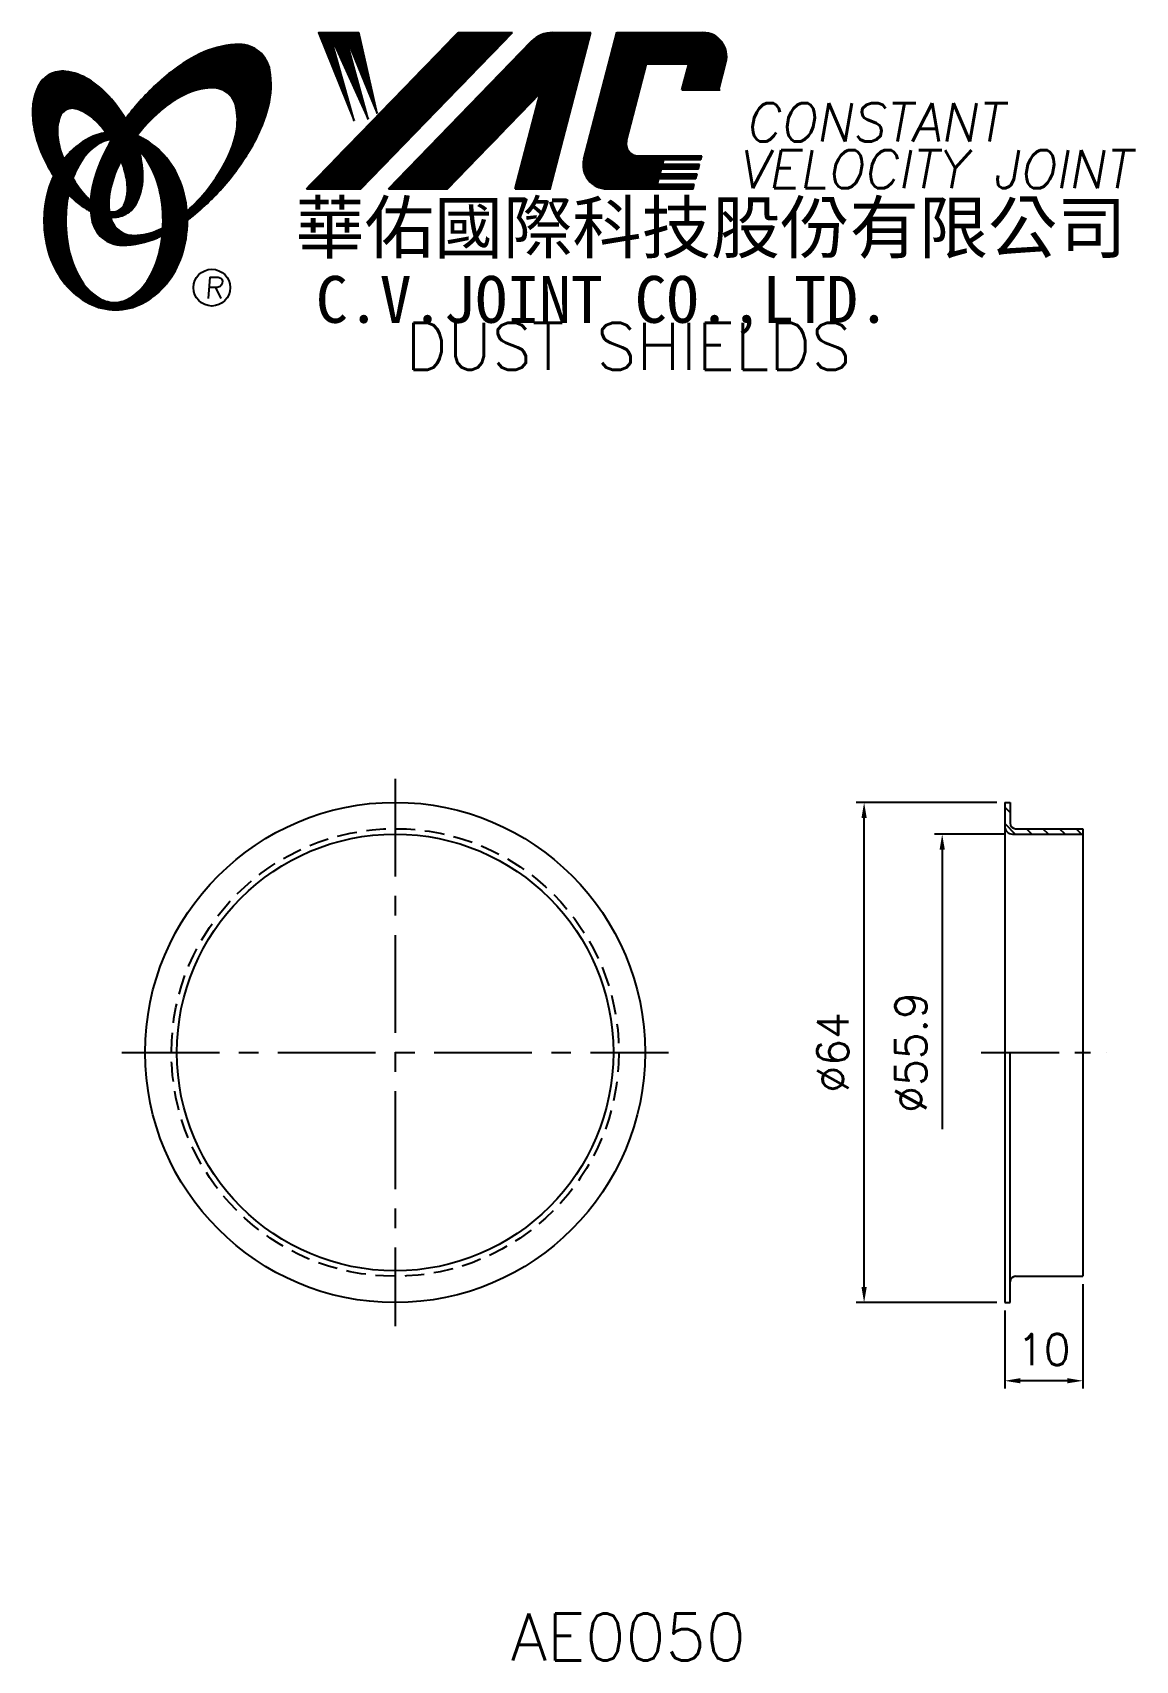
# Model space of a CAD drawing. Extents: x 104 to 245, y -6 to 203.
import ezdxf
from ezdxf.enums import TextEntityAlignment as Align

# ---------------------------------------------------------------- set-up
doc = ezdxf.new("R2010")
doc.units = 0
doc.header["$LTSCALE"] = 10
doc.header["$MEASUREMENT"] = 0
doc.linetypes.add('CENTER', pattern=[2, 1.25, -0.25, 0.25, -0.25])
doc.linetypes.add('HIDDEN', pattern=[0.375, 0.25, -0.125])
doc.layers.get('0').update_dxf_attribs({"linetype": 'CONTINUOUS'})
doc.layers.get('DEFPOINTS').update_dxf_attribs({"linetype": 'CONTINUOUS'})
doc.layers.add('4', color=4, linetype='CONTINUOUS')
doc.styles.add('CHINA', font='KAIU.TTF')
doc.styles.add('ITALICC', font='simplex.shx')
doc.dimstyles.new('STANDARD$0', dxfattribs={"dimtxt": 4, "dimasz": 2, "dimexe": 1, "dimexo": 1, "dimgap": 2, "dimtad": 1, "dimdec": 4, "dimzin": 10, "dimtxsty": 'ITALICC', "dimcen": 2, "dimclrd": 5, "dimclre": 5, "dimclrt": 18, "dimaunit": 1, "dimazin": 3, "dimtp": 0.1, "dimtfac": 0.7, "dimtdec": 4, "dimtmove": 0, "dimatfit": 3, "dimtolj": 1, "dimtzin": 10})
pattern_1 = [(45, (4.817636, -4.772303), (-0.00883883476, 0.00883883476), [])]
pattern_2 = [(45, (173.408181, -41.076713), (-0.00727476112, 0.00727476112), [])]

# ---------------------------------------------------------------- blocks, each defined once
blk = doc.blocks.new('*D14')
at = {"color": 5, "linetype": 'BYBLOCK'}
for p, q in [((227.29, 104.16), (209.29, 104.16)), ((210.29, 42.16), (210.29, 102.16)), ((227.29, 40.16), (209.29, 40.16))]:
    blk.add_line(p, q, dxfattribs=at)
for points in [[(209.95, 102.16), (210.62, 102.16), (210.29, 104.16)], [(209.95, 42.16), (210.62, 42.16), (210.29, 40.16)]]:
    blk.add_solid(points, dxfattribs=at)
at = {"layer": 'DEFPOINTS', "color": 0, "linetype": 'BYBLOCK'}
for p in [(210.29, 104.16), (228.29, 104.16), (228.29, 40.16)]:
    blk.add_point(p, dxfattribs=at)
at = {"color": 18, "linetype": 'BYBLOCK', "insert": (206.29, 72.16), "char_height": 4, "attachment_point": 5, "rotation": 90, "style": 'ITALICC'}
blk.add_mtext('\\A1;∅64', dxfattribs=at)
blk = doc.blocks.new('*D15')
at = {"color": 5, "linetype": 'BYBLOCK'}
for p, q in [((228.29, 100.1), (219.28, 100.1)), ((220.28, 98.1), (220.28, 62.36))]:
    blk.add_line(p, q, dxfattribs=at)
blk.add_solid([(219.95, 98.1), (220.62, 98.1), (220.28, 100.1)], dxfattribs=at)
at = {"layer": 'DEFPOINTS', "color": 0, "linetype": 'BYBLOCK'}
for p in [(220.28, 100.1), (229.29, 100.1), (228.29, 44.23)]:
    blk.add_point(p, dxfattribs=at)
at = {"color": 18, "linetype": 'BYBLOCK', "insert": (216.28, 72.16), "char_height": 4, "attachment_point": 5, "rotation": 90, "style": 'ITALICC'}
blk.add_mtext('\\A1;∅55.9', dxfattribs=at)
blk = doc.blocks.new('*D16')
at = {"color": 5, "linetype": 'BYBLOCK'}
for p, q in [((238.29, 42.53), (238.29, 29.16)), ((228.29, 39.16), (228.29, 29.16)), ((236.29, 30.16), (230.29, 30.16))]:
    blk.add_line(p, q, dxfattribs=at)
for points in [[(230.29, 30.5), (230.29, 29.83), (228.29, 30.16)], [(236.29, 30.5), (236.29, 29.83), (238.29, 30.16)]]:
    blk.add_solid(points, dxfattribs=at)
at = {"layer": 'DEFPOINTS', "color": 0, "linetype": 'BYBLOCK'}
for p in [(238.29, 43.53), (228.29, 40.16), (228.29, 30.16)]:
    blk.add_point(p, dxfattribs=at)
at = {"color": 18, "linetype": 'BYBLOCK', "insert": (233.29, 34.16), "char_height": 4, "attachment_point": 5, "style": 'ITALICC'}
blk.add_mtext('\\A1;10', dxfattribs=at)

msp = doc.modelspace()

# ---------------------------------------------------------------- hatches: boundary and pattern name
at = {"layer": '4', "linetype": 'CONTINUOUS'}
h = msp.add_hatch(dxfattribs=at)
h.set_pattern_fill('ANSI31', color=5, scale=0.1, style=0)
h.set_pattern_definition(pattern_1)
h.paths.add_polyline_path([(165.27634, 202.65868), (158.31903, 202.65868), (138.90243, 182.65492), (145.85973, 182.65492)])
h.paths.add_polyline_path([(168.82323, 194.89311), (165.64286, 182.65492), (170.12384, 182.65492), (175.32228, 202.65868), (170.42555, 202.65868, 0.202785967), (167.69148, 201.50226), (149.39735, 182.65492), (156.94426, 182.65492)])
h.paths.add_polyline_path([(182.45034, 198.66026), (187.84406, 198.66026), (186.97504, 195.31625), (191.69186, 195.31625), (192.60858, 198.84381, 0.490800957), (189.65838, 202.65868), (178.62406, 202.65868), (174.41701, 186.46979, 0.490800957), (177.36721, 182.65492), (188.40152, 182.65492), (188.55597, 183.24923), (183.83915, 183.24923), (184.03252, 183.99332), (188.74934, 183.99332), (188.9079, 184.60345), (184.19107, 184.60345), (184.35232, 185.22392), (189.06914, 185.22392), (189.22532, 185.82491), (184.5085, 185.82491), (184.6653, 186.42829), (189.38212, 186.42829), (189.49885, 186.87749), (181.3591, 186.87749, -0.490800957), (179.884, 188.78492)])
h = msp.add_hatch(dxfattribs=at)
h.set_pattern_fill('ANSI31', color=1, scale=0.1, style=0)
h.set_pattern_definition(pattern_1)
h.paths.add_polyline_path([(145.6344, 202.65868), (140.45708, 202.65868), (145.02784, 191.35494), (141.9619, 202.31292), (146.79664, 191.5906), (143.84863, 202.31292), (147.97585, 192.29757)])
h = msp.add_hatch(dxfattribs=at)
h.set_pattern_fill('ANSI31', color=5, scale=0.082305, style=0)
h.set_pattern_definition([(45, (4.817636, -4.772303), (-0.00727476112, 0.00727476112), [])])
h.paths.add_polyline_path([(126.85311, 195.5962, -0.172879177), (128.79458, 194.93763, -0.172879177), (129.88187, 193.19958, -0.104527385), (129.90965, 189.87139, -0.065680101), (128.74012, 186.46944, -0.051823203), (126.29971, 182.62705, -0.044272532), (123.62473, 179.80071, -0.020203161), (123.67832, 178.66279, 0.006517006), (124.08287, 178.97487, 0.049863361), (128.63629, 183.38793, 0.049863361), (132.22593, 188.6151, 0.063682799), (134.04697, 193.24244, 0.103597411), (134.23627, 197.82641, 0.177892575), (132.88766, 200.19669, 0.177892575), (130.32527, 201.13002, 0.103597411), (125.83747, 200.17697, 0.063682799), (121.57973, 197.6079, 0.049863361), (117.02631, 193.19484, 0.016070017), (115.75561, 191.58853, -0.007061632), (116.00289, 191.15149, -0.031648676), (116.95548, 189.11492, -0.008069351), (117.38738, 189.67923, -0.051823203), (120.56576, 192.93768, -0.065680101), (123.60769, 194.85804, -0.104527385)])
h.paths.add_polyline_path([(113.77744, 182.43488, -0.065680101), (114.94697, 185.83684, -0.006063428), (115.19091, 186.31185, 0.027613469), (114.46407, 187.89992, 0.017011252), (113.93065, 188.8349, 0.007829282), (113.43667, 187.96767, 0.063682799), (111.61563, 183.34033, 0.103597411), (111.42633, 178.75635, 0.177892575), (112.77493, 176.38608, 0.177892575), (115.33733, 175.45275, 0.103597411), (119.82512, 176.4058, 0.008811776), (120.45209, 176.69587, 0.013922709), (120.52942, 177.66568, -0.009086703), (120.0794, 177.44824, -0.104527385), (116.83398, 176.71007, -0.172879177), (114.89251, 177.36864, -0.172879177), (113.80521, 179.10669, -0.104527385)])
h = msp.add_hatch(dxfattribs=at)
h.set_pattern_fill('ANSI31', color=3, scale=0.082305, style=0)
h.set_pattern_definition(pattern_2)
h.paths.add_polyline_path([(111.0566, 196.64704, 0.106488277), (108.11472, 197.68561, 0.158297415), (106.02452, 197.29057, 0.158297415), (104.56519, 195.74288, 0.106488277), (103.85438, 192.70511, 0.071723199), (104.27243, 189.39215, 0.058080454), (105.81741, 185.57677, 0.058080454), (108.19846, 182.21897, 0.071723199), (110.7637, 180.08122, 0.020895977), (111.30388, 179.77923, -0.030777155), (111.28798, 181.15545, -0.042059526), (110.19162, 182.31821, -0.04691039), (108.57245, 184.79936, -0.04691039), (107.44417, 187.53885, -0.060581117), (107.04207, 189.80092, -0.10187153), (107.35369, 191.88912, -0.185892489), (108.13378, 192.78076, -0.185892489), (109.31043, 192.91888, -0.10187153), (111.20808, 191.99334, -0.060581117), (112.84491, 190.38107, -0.04691039), (114.46407, 187.89992, -0.04691039), (115.59235, 185.16044, -0.060581117), (115.99445, 182.89837, -0.10187153), (115.68283, 180.81017, -0.185892489), (114.90274, 179.91853, -0.185892489), (113.7261, 179.78041, -0.002013383), (113.6853, 179.79103, 0.021593804), (113.80521, 179.10669, 0.006477741), (113.82322, 179.02966, 0.14950097), (115.79577, 179.43769, 0.158297415), (117.25511, 180.98538, 0.106488277), (117.96592, 184.02315, 0.071723199), (117.54787, 187.33611, 0.058080454), (116.00289, 191.15149, 0.058080454), (113.62184, 194.50928, 0.071723199)])
h = msp.add_hatch(dxfattribs=at)
h.set_pattern_fill('ANSI31', color=1, scale=0.082305, style=0)
h.set_pattern_definition(pattern_2)
h.paths.add_polyline_path([(112.15023, 188.32359, -0.120168026), (113.84202, 188.97698, 0.016865385), (113.24226, 189.85972, 0.076648372), (111.08603, 189.1408, 0.104809576), (108.00158, 186.6277, 0.005838257), (107.83463, 186.4155, 0.028089978), (108.57245, 184.79936, 0.014237292), (109.01458, 184.01432, -0.045767751), (109.93976, 185.95116, -0.106890197)])
h.paths.add_polyline_path([(108.11886, 178.56897, -0.048711043), (108.44896, 181.94931, -0.007865741), (108.19846, 182.21897, -0.037695478), (106.56258, 184.33773, 0.03042545), (106.03725, 183.03376, 0.080710289), (105.31182, 178.56897, 0.080710289), (106.03725, 174.10418, 0.089265679), (108.00158, 170.51024, 0.104809576), (111.08603, 167.99714, 0.11926607), (114.49522, 167.1722, 0.11926607), (117.90442, 167.99714, 0.104809576), (120.98887, 170.51024, 0.089265679), (122.95319, 174.10418, 0.080710289), (123.67863, 178.56897, 0.080710289), (122.95319, 183.03376, 0.089265679), (120.98887, 186.6277, 0.104809576), (117.90442, 189.1408, 0.025513357), (117.21118, 189.45355, 0.004818181), (116.95548, 189.11492, -0.023722145), (117.49669, 187.51817, -0.065307489), (118.73187, 185.95116, -0.073950765), (120.04433, 182.75343, -0.060532391), (120.55278, 178.56897, -0.060532391), (120.04433, 174.38451, -0.073950765), (118.73187, 171.18678, -0.106890197), (116.52141, 168.81435, -0.153118262), (114.33582, 168.12897, -0.153118262), (112.15023, 168.81435, -0.106890197), (109.93976, 171.18678, -0.073950765), (108.62731, 174.38451, -0.060532391)])
h = msp.add_hatch(dxfattribs=at)
h.set_pattern_fill('ANSI31', color=5, scale=12, angle=90, style=0)
h.set_pattern_definition([(135, (18.4902, -2.7123), (-1.06066, -1.06066), [])])
h.paths.add_polyline_path([(238.28501, 100.09959), (238.28501, 100.79959), (229.68501, 100.79959, -0.414213562), (228.98501, 101.49959), (228.98501, 104.16459), (228.28501, 104.16459), (228.28501, 101.09959, 0.414213562), (229.28501, 100.09959)])

# ---------------------------------------------------------------- linework, layer by layer
at = {"layer": '4', "color": 5, "linetype": 'CONTINUOUS'}
for p, q in [((138.90243, 182.65492), (158.31903, 202.65868)), ((145.85973, 182.65492), (165.27634, 202.65868)), ((158.31903, 202.65868), (165.27634, 202.65868)), ((170.12384, 182.65492), (175.32228, 202.65868)), ((170.42555, 202.65868), (175.32228, 202.65868)), ((174.41701, 186.46979), (178.62406, 202.65868)), ((178.62406, 202.65868), (189.65838, 202.65868)), ((149.39735, 182.65492), (167.69148, 201.50226)), ((179.884, 188.78492), (182.45034, 198.66026)), ((182.45034, 198.66026), (187.84406, 198.66026)), ((186.97504, 195.31625), (187.84406, 198.66026)), ((191.69186, 195.31625), (192.60858, 198.84381)), ((156.94426, 182.65492), (168.82323, 194.89311)), ((165.64286, 182.65492), (168.82323, 194.89311)), ((186.97504, 195.31625), (191.84229, 195.31625)), ((181.3591, 186.87749), (189.49885, 186.87749)), ((184.5085, 185.82491), (184.6653, 186.42829)), ((184.5085, 185.82491), (189.22532, 185.82491)), ((184.6653, 186.42829), (189.38212, 186.42829)), ((189.06914, 185.22392), (189.22532, 185.82491)), ((189.38212, 186.42829), (189.49885, 186.87749)), ((183.83915, 183.24923), (184.03252, 183.99332)), ((184.03252, 183.99332), (188.74934, 183.99332)), ((184.19107, 184.60345), (184.35232, 185.22392)), ((184.19107, 184.60345), (188.9079, 184.60345)), ((184.35232, 185.22392), (189.06914, 185.22392)), ((188.74934, 183.99332), (188.9079, 184.60345)), ((138.90243, 182.65492), (145.85973, 182.65492)), ((149.39735, 182.65492), (156.94426, 182.65492)), ((165.64286, 182.65492), (170.12384, 182.65492)), ((177.36721, 182.65492), (188.40152, 182.65492)), ((183.83915, 183.24923), (188.55597, 183.24923)), ((188.40152, 182.65492), (188.55597, 183.24923))]:
    msp.add_line(p, q, dxfattribs=at)
at = {"layer": '4', "color": 1, "linetype": 'CONTINUOUS'}
for p, q in [((140.45708, 202.65868), (145.02784, 191.35494)), ((140.45708, 202.65868), (145.6344, 202.65868)), ((145.02784, 191.35494), (141.9619, 202.31292)), ((141.9619, 202.31292), (146.79664, 191.5906)), ((146.79664, 191.5906), (143.84863, 202.31292)), ((143.84863, 202.31292), (147.97585, 192.29757)), ((147.97585, 192.29757), (145.6344, 202.65868))]:
    msp.add_line(p, q, dxfattribs=at)
at = {"layer": '4', "color": 5, "linetype": 'CENTER'}
for p, q in [((150.26225, 107.19398), (150.26225, 37.16459)), ((115.26225, 72.16459), (185.26225, 72.16459))]:
    msp.add_line(p, q, dxfattribs=at)
at = {"layer": '4', "color": 7, "linetype": 'CONTINUOUS'}
for p, q in [((228.28501, 104.16459), (228.28501, 40.16459)), ((228.28501, 104.16459), (228.98501, 104.16459)), ((228.98501, 104.16459), (228.98501, 101.49959)), ((229.28501, 100.09959), (238.28501, 100.09959)), ((229.68501, 100.79959), (238.28501, 100.79959)), ((238.28501, 100.79959), (238.28501, 43.52959)), ((228.98501, 40.16459), (228.98501, 72.16459)), ((229.68501, 43.52959), (238.28501, 43.52959)), ((228.28501, 40.16459), (228.98501, 40.16459))]:
    msp.add_line(p, q, dxfattribs=at)
at = {"layer": '4', "color": 5, "linetype": 'CENTER', "ltscale": 0.8}
msp.add_line((225.26229, 72.16459), (241.28501, 72.16459), dxfattribs=at)
at = {"layer": '4', "color": 5, "linetype": 'CONTINUOUS'}
for points in [[(123.67832, 178.66279, 0.006517006), (124.08287, 178.97487, 0.049863361), (128.63629, 183.38793, 0.049863361), (132.22593, 188.6151, 0.063682799), (134.04697, 193.24244, 0.103597411), (134.23627, 197.82641, 0.177892575), (132.88766, 200.19669, 0.177892575), (130.32527, 201.13002, 0.103597411), (125.83747, 200.17697, 0.063682799), (121.57973, 197.6079, 0.049863361), (117.02631, 193.19484, 0.016070017), (115.75561, 191.58853)], [(123.62473, 179.80071, 0.044272532), (126.29971, 182.62705, 0.051823203), (128.74012, 186.46944, 0.065680101), (129.90965, 189.87139, 0.104527385), (129.88187, 193.19958, 0.172879177), (128.79458, 194.93763, 0.172879177), (126.85311, 195.5962, 0.104527385), (123.60769, 194.85804, 0.065680101), (120.56576, 192.93768, 0.051823203), (117.38738, 189.67923, 0.008069351), (116.95548, 189.11492)], [(113.93065, 188.8349, 0.007829282), (113.43667, 187.96767, 0.063682799), (111.61563, 183.34033, 0.103597411), (111.42633, 178.75635, 0.177892575), (112.77493, 176.38608, 0.177892575), (115.33733, 175.45275, 0.103597411), (119.82512, 176.4058, 0.008811776), (120.45209, 176.69587, 0.008811776)], [(115.19091, 186.31185, 0.006063428), (114.94697, 185.83684, 0.065680101), (113.77744, 182.43488, 0.104527385), (113.80521, 179.10669, 0.172879177), (114.89251, 177.36864, 0.172879177), (116.83398, 176.71007, 0.104527385), (120.0794, 177.44824, 0.009086703), (120.52942, 177.66568, 0.009086703)]]:
    msp.add_lwpolyline(points, format="xyb", dxfattribs=at)
at = {"layer": '4', "color": 3, "linetype": 'CONTINUOUS'}
for points in [[(113.82322, 179.02966, 0.14950097), (115.79577, 179.43769, 0.158297415), (117.25511, 180.98538, 0.106488277), (117.96592, 184.02315, 0.071723199), (117.54787, 187.33611, 0.058080454), (116.00289, 191.15149, 0.058080454), (113.62184, 194.50928, 0.071723199), (111.0566, 196.64704, 0.106488277), (108.11472, 197.68561, 0.158297415), (106.02452, 197.29057, 0.158297415), (104.56519, 195.74288, 0.106488277), (103.85438, 192.70511, 0.071723199), (104.27243, 189.39215, 0.058080454), (105.81741, 185.57677, 0.058080454), (108.19846, 182.21897, 0.071723199), (110.7637, 180.08122, 0.020895977), (111.30388, 179.77923, 0.020895977)], [(113.6853, 179.79103, 0.002013383), (113.7261, 179.78041, 0.185892489), (114.90274, 179.91853, 0.185892489), (115.68283, 180.81017, 0.10187153), (115.99445, 182.89837, 0.060581117), (115.59235, 185.16044, 0.04691039), (114.46407, 187.89992, 0.04691039), (112.84491, 190.38107, 0.060581117), (111.20808, 191.99334, 0.10187153), (109.31043, 192.91888, 0.185892489), (108.13378, 192.78076, 0.185892489), (107.35369, 191.88912, 0.10187153), (107.04207, 189.80092, 0.060581117), (107.44417, 187.53885, 0.04691039), (108.57245, 184.79936, 0.04691039), (110.19162, 182.31821, 0.042059526), (111.28798, 181.15545, 0.042059526)]]:
    msp.add_lwpolyline(points, format="xyb", dxfattribs=at)
at = {"layer": '4', "color": 1, "linetype": 'CONTINUOUS'}
for points in [[(113.24226, 189.85972, 0.076648372), (111.08603, 189.1408, 0.104809576), (108.00158, 186.6277, 0.005838257), (107.83463, 186.4155, 0.005838257)], [(106.56258, 184.33773, 0.03042545), (106.03725, 183.03376, 0.080710289), (105.31182, 178.56897, 0.080710289), (106.03725, 174.10418, 0.089265679), (108.00158, 170.51024, 0.104809576), (111.08603, 167.99714, 0.11926607), (114.49522, 167.1722, 0.11926607), (117.90442, 167.99714, 0.104809576), (120.98887, 170.51024, 0.089265679), (122.95319, 174.10418, 0.080710289), (123.67863, 178.56897, 0.080710289), (122.95319, 183.03376, 0.089265679), (120.98887, 186.6277, 0.104809576), (117.90442, 189.1408, 0.025513357), (117.21118, 189.45355, 0.025513357)], [(108.44896, 181.94931, 0.048711043), (108.11886, 178.56897, 0.060532391), (108.62731, 174.38451, 0.073950765), (109.93976, 171.18678, 0.106890197), (112.15023, 168.81435, 0.153118262), (114.33582, 168.12897, 0.153118262), (116.52141, 168.81435, 0.106890197), (118.73187, 171.18678, 0.073950765), (120.04433, 174.38451, 0.060532391), (120.55278, 178.56897, 0.060532391), (120.04433, 182.75343, 0.073950765), (118.73187, 185.95116, 0.065307489), (117.49669, 187.51817)], [(113.84202, 188.97698, 0.120168026), (112.15023, 188.32359, 0.106890197), (109.93976, 185.95116, 0.045767751), (109.01458, 184.01432, 0.045767751)]]:
    msp.add_lwpolyline(points, format="xyb", dxfattribs=at)
at = {"layer": '4', "color": 5, "linetype": 'CONTINUOUS'}
msp.add_circle((126.79946, 170.02325), 2.35282, dxfattribs=at)
at = {"layer": '4', "color": 7, "linetype": 'CONTINUOUS'}
for radius in [32, 27.935]:
    msp.add_circle((150.26225, 72.16459), radius, dxfattribs=at)
at = {"layer": '4', "color": 5, "linetype": 'HIDDEN'}
msp.add_circle((150.26225, 72.16459), 28.635, dxfattribs=at)
at = {"layer": '4', "color": 5, "linetype": 'CONTINUOUS'}
for centre, radius, start, end in [((170.42555, 198.84844), 3.81024, 90, 135.8533387), ((189.65838, 199.61049), 3.04819, 345.4326059, 90), ((181.3591, 188.40158), 1.5241, 165.4326059, 270), ((177.36721, 185.70311), 3.04819, 165.4326059, 270)]:
    msp.add_arc(centre, radius, start, end, dxfattribs=at)
at = {"layer": '4', "color": 7, "linetype": 'CONTINUOUS'}
for centre, radius, start, end in [((229.28501, 101.09959), 1, 180, 270), ((229.68501, 101.49959), 0.7, 180, 270), ((229.68501, 42.82959), 0.7, 90, 180)]:
    msp.add_arc(centre, radius, start, end, dxfattribs=at)
msp.add_point((238.28501, 100.09959), dxfattribs=at)

# ---------------------------------------------------------------- texts
at = {"layer": '4', "color": 5, "linetype": 'CONTINUOUS', "style": 'ITALICC'}
for s, height, oblique, p in [('CONSTANT', 4.9, 10, (195.05124, 188.72539)), ('VELOCITY JOINT', 4.9, 10, (194.17301, 182.73)), ('R', 2.75625, 5, (125.84078, 168.61365))]:
    msp.add_text(s, height=height, dxfattribs=dict(at, oblique=oblique)).set_placement(p)
at = {"layer": '4', "color": 7, "linetype": 'CONTINUOUS', "style": 'CHINA'}
for s, height, p in [('華佑國際科技股份有限公司', 6.5, (137.48907, 174.46507)), ('C.V.JOINT CO.,LTD.', 6, (140.11771, 165.51885))]:
    msp.add_text(s, height=height, dxfattribs=at).set_placement(p)
at = {"layer": '4', "color": 18, "linetype": 'CONTINUOUS', "style": 'ITALICC'}
for s, p in [('DUST SHIELDS', (180.12043, 159.52603)), ('AE0050', (180.12043, -5.62136))]:
    msp.add_text(s, height=6, dxfattribs=at).set_placement(p, align=Align.CENTER)

# ---------------------------------------------------------------- dimensions: what is measured, and where the dimension line sits
at = {"layer": '4', "color": 7, "linetype": 'CONTINUOUS'}
dim = msp.add_linear_dim(base=(210.28504, 104.16459), p1=(228.28501, 40.16459), p2=(228.28501, 104.16459), angle=90, text='%%C64', dimstyle='STANDARD$0', dxfattribs=at)
dim.commit()
dim.dimension.update_dxf_attribs({"geometry": '*D14', "text_midpoint": (206.28504, 72.16459)})
dim = msp.add_linear_dim(base=(220.285, 100.09959), p1=(228.28501, 44.22959), p2=(229.28501, 100.09959), angle=90, text='%%C55.9', dimstyle='STANDARD$0', override={"dimcen": -2, "dimse1": 1, "dimsd1": 1}, dxfattribs=at)
dim.commit()
dim.dimension.update_dxf_attribs({"geometry": '*D15', "text_midpoint": (216.285, 72.16459)})
dim = msp.add_linear_dim(base=(228.28501, 30.16462), p1=(238.28501, 43.52959), p2=(228.28501, 40.16459), text='10', dimstyle='STANDARD$0', dxfattribs=at)
dim.commit()
dim.dimension.update_dxf_attribs({"geometry": '*D16', "text_midpoint": (233.28501, 34.16462)})

doc.saveas('drawing.dxf')
